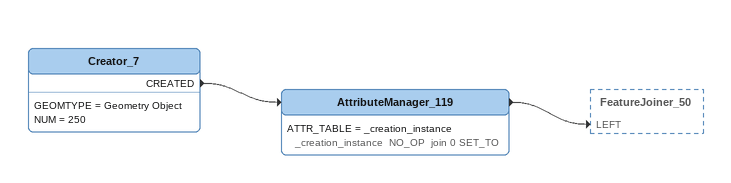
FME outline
Creator_7
    GEOMTYPE = Geometry Object
    NUM = 250
    CREATED -> AttributeManager_119
AttributeManager_119
    ATTR_TABLE = _creation_instance _creation_instance  NO_OP  join 0 SET_TO
    -> FeatureJoiner_50 [LEFT]
